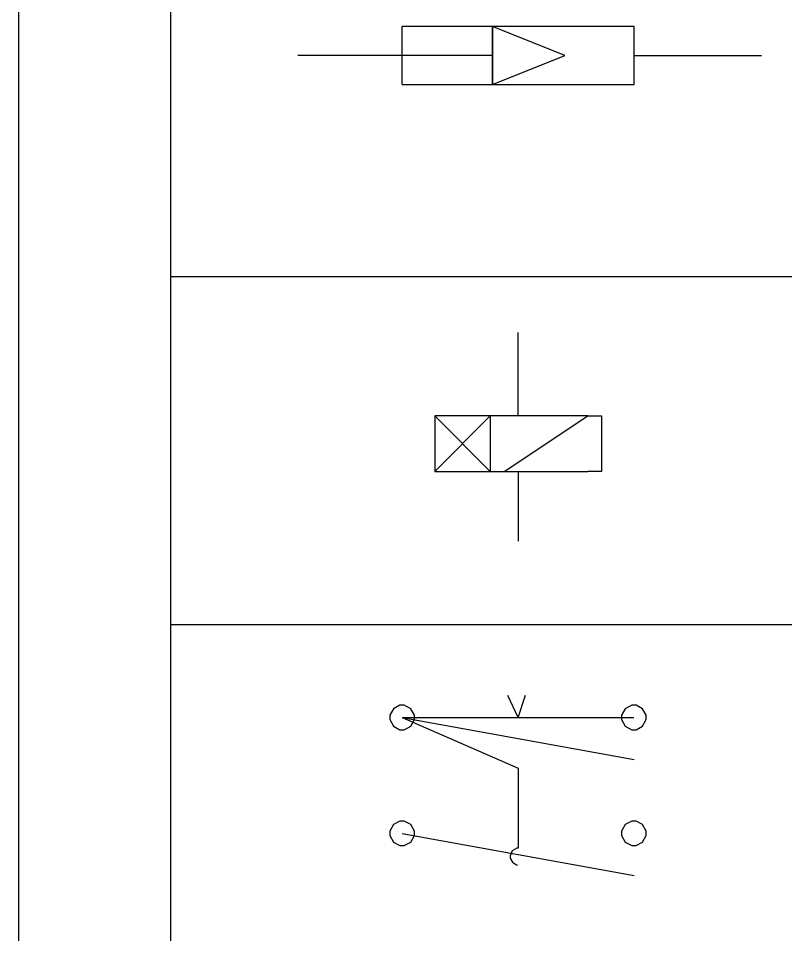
# Model space of a CAD drawing. Header units: millimetres. Extents: x 1974 to 2560, y 1429 to 1567.
# Drawn here: x 2478.451 to 2480.782, y 1527.845 to 1530.627 of the extents above; entities that cross this region are included whole.
import ezdxf

# ---------------------------------------------------------------- set-up
doc = ezdxf.new("R2010")
doc.units = ezdxf.units.MM
for name, color, linetype in [('MARGEM', 1, 'Continuous'), ('TEXTO', 4, 'Continuous'), ('TIMBRE', 7, 'Continuous')]:
    doc.layers.add(name, color=color, linetype=linetype)

msp = doc.modelspace()

# ---------------------------------------------------------------- linework, layer by layer
at = {"layer": 'MARGEM', "color": 7}
msp.add_lwpolyline([(2478.4513, 1512.6706), (2508.1513, 1512.6706), (2508.1513, 1533.6956), (2478.4513, 1533.6956)], close=True, dxfattribs=at)
at = {"layer": 'TEXTO', "color": 0}
for p, q in [((2479.6172, 1530.4263), (2479.6172, 1530.6023)), ((2480.3211, 1530.6023), (2479.6172, 1530.6023)), ((2480.1113, 1530.5143), (2479.8914, 1530.6023)), ((2479.8914, 1530.6023), (2479.8914, 1530.4263)), ((2480.1113, 1530.5143), (2479.8914, 1530.6023)), ((2479.8914, 1530.4263), (2479.8914, 1530.6023)), ((2480.3211, 1530.4263), (2480.3211, 1530.6023)), ((2479.8914, 1530.5143), (2479.3003, 1530.5143)), ((2479.8914, 1530.4263), (2480.1113, 1530.5143)), ((2479.8914, 1530.4263), (2480.1113, 1530.5143)), ((2480.1113, 1530.5143), (2480.1113, 1530.5143)), ((2480.3211, 1530.5143), (2480.7083, 1530.5143)), ((2479.6172, 1530.4263), (2480.3211, 1530.4263)), ((2507.7976, 1529.8424), (2478.9131, 1529.8424)), ((2479.9691, 1529.42), (2479.9691, 1529.6735)), ((2479.8846, 1529.42), (2479.7157, 1529.42)), ((2479.7157, 1529.42), (2479.8846, 1529.2511)), ((2479.7157, 1529.2511), (2479.8846, 1529.42)), ((2479.7157, 1529.42), (2479.7157, 1529.2511)), ((2479.8846, 1529.42), (2479.8846, 1529.2511)), ((2480.1803, 1529.42), (2479.8846, 1529.42)), ((2479.9269, 1529.2511), (2480.1803, 1529.42)), ((2480.1803, 1529.42), (2480.2225, 1529.42)), ((2480.2225, 1529.42), (2480.2225, 1529.2511)), ((2479.7157, 1529.2511), (2479.8846, 1529.2511)), ((2479.8846, 1529.2511), (2480.1803, 1529.2511)), ((2479.9691, 1529.2511), (2479.9691, 1529.0399)), ((2480.2225, 1529.2511), (2480.1803, 1529.2511)), ((2507.7976, 1528.7864), (2478.9131, 1528.7864)), ((2479.9689, 1528.5049), (2479.9379, 1528.5709)), ((2479.9689, 1528.5049), (2479.992, 1528.5723)), ((2479.6102, 1528.5422), (2479.5904, 1528.5313)), ((2479.6169, 1528.5422), (2479.6102, 1528.5422)), ((2479.6235, 1528.5422), (2479.6169, 1528.5422)), ((2479.6433, 1528.5313), (2479.6235, 1528.5422)), ((2480.3142, 1528.5422), (2480.2944, 1528.5313)), ((2480.3209, 1528.5422), (2480.3142, 1528.5422)), ((2480.3275, 1528.5422), (2480.3209, 1528.5422)), ((2480.3473, 1528.5313), (2480.3275, 1528.5422)), ((2479.5904, 1528.5313), (2479.5794, 1528.5115)), ((2479.5794, 1528.5115), (2479.5794, 1528.5049)), ((2479.6543, 1528.5115), (2479.6433, 1528.5313)), ((2479.6543, 1528.5049), (2479.6543, 1528.5115)), ((2480.2944, 1528.5313), (2480.2835, 1528.5115)), ((2480.2835, 1528.5115), (2480.2835, 1528.5049)), ((2480.3583, 1528.5115), (2480.3473, 1528.5313)), ((2480.3583, 1528.5049), (2480.3583, 1528.5115)), ((2479.5794, 1528.5049), (2479.5794, 1528.4982)), ((2479.5794, 1528.4982), (2479.5904, 1528.4785)), ((2479.5904, 1528.4785), (2479.6102, 1528.4674)), ((2479.6169, 1528.5049), (2479.9691, 1528.3511)), ((2479.6169, 1528.5049), (2480.3212, 1528.3768)), ((2479.6169, 1528.5049), (2480.3209, 1528.5049)), ((2479.6235, 1528.4674), (2479.6433, 1528.4785)), ((2479.6433, 1528.4785), (2479.6543, 1528.4982)), ((2479.6543, 1528.4982), (2479.6543, 1528.5049)), ((2479.6543, 1528.5049), (2479.6543, 1528.5049)), ((2480.2835, 1528.5049), (2480.2835, 1528.4982)), ((2480.2835, 1528.4982), (2480.2944, 1528.4785)), ((2480.2944, 1528.4785), (2480.3142, 1528.4674)), ((2480.3275, 1528.4674), (2480.3473, 1528.4785)), ((2480.3473, 1528.4785), (2480.3583, 1528.4982)), ((2480.3583, 1528.4982), (2480.3583, 1528.5049)), ((2480.3583, 1528.5049), (2480.3583, 1528.5049)), ((2479.6102, 1528.4674), (2479.6169, 1528.4674)), ((2479.6169, 1528.4674), (2479.6235, 1528.4674)), ((2480.3142, 1528.4674), (2480.3209, 1528.4674)), ((2480.3209, 1528.4674), (2480.3275, 1528.4674)), ((2479.9691, 1528.3511), (2479.9691, 1528.1081)), ((2479.5904, 1528.1793), (2479.5794, 1528.1595)), ((2479.6102, 1528.1902), (2479.5904, 1528.1793)), ((2479.6169, 1528.1902), (2479.6102, 1528.1902)), ((2479.6235, 1528.1902), (2479.6169, 1528.1902)), ((2479.6433, 1528.1793), (2479.6235, 1528.1902)), ((2479.6543, 1528.1595), (2479.6433, 1528.1793)), ((2480.2944, 1528.1793), (2480.2835, 1528.1595)), ((2480.3142, 1528.1902), (2480.2944, 1528.1793)), ((2480.3209, 1528.1902), (2480.3142, 1528.1902)), ((2480.3275, 1528.1902), (2480.3209, 1528.1902)), ((2480.3473, 1528.1793), (2480.3275, 1528.1902)), ((2480.3583, 1528.1595), (2480.3473, 1528.1793)), ((2479.5794, 1528.1595), (2479.5794, 1528.1528)), ((2479.5794, 1528.1528), (2479.5794, 1528.1462)), ((2479.5794, 1528.1462), (2479.5904, 1528.1264)), ((2479.6169, 1528.1528), (2480.3212, 1528.0247)), ((2479.6433, 1528.1264), (2479.6543, 1528.1462)), ((2479.6543, 1528.1528), (2479.6543, 1528.1595)), ((2479.6543, 1528.1462), (2479.6543, 1528.1528)), ((2479.6543, 1528.1528), (2479.6543, 1528.1528)), ((2480.2835, 1528.1595), (2480.2835, 1528.1528)), ((2480.2835, 1528.1528), (2480.2835, 1528.1462)), ((2480.2835, 1528.1462), (2480.2944, 1528.1264)), ((2480.3473, 1528.1264), (2480.3583, 1528.1462)), ((2480.3583, 1528.1528), (2480.3583, 1528.1595)), ((2480.3583, 1528.1462), (2480.3583, 1528.1528)), ((2480.3583, 1528.1528), (2480.3583, 1528.1528)), ((2479.5904, 1528.1264), (2479.6102, 1528.1155)), ((2479.6235, 1528.1155), (2479.6433, 1528.1264)), ((2480.2944, 1528.1264), (2480.3142, 1528.1155)), ((2480.3275, 1528.1155), (2480.3473, 1528.1264)), ((2479.6102, 1528.1155), (2479.6169, 1528.1155)), ((2479.6169, 1528.1155), (2479.6235, 1528.1155)), ((2479.9514, 1528.0996), (2479.9447, 1528.0846)), ((2479.9655, 1528.1079), (2479.9514, 1528.0996)), ((2479.9691, 1528.1081), (2479.9655, 1528.1079)), ((2480.3142, 1528.1155), (2480.3209, 1528.1155)), ((2480.3209, 1528.1155), (2480.3275, 1528.1155)), ((2479.9447, 1528.0846), (2479.9449, 1528.081)), ((2479.9449, 1528.081), (2479.945, 1528.078)), ((2479.945, 1528.078), (2479.9516, 1528.065)), ((2479.9516, 1528.065), (2479.9639, 1528.0574)), ((2479.9639, 1528.0574), (2479.967, 1528.057))]:
    msp.add_line(p, q, dxfattribs=at)
at = {"layer": 'TIMBRE', "color": 12}
msp.add_lwpolyline([(2478.9131, 1513.0586), (2507.7976, 1513.0586), (2507.7976, 1532.6956), (2478.9131, 1532.6956)], close=True, dxfattribs=at)

doc.saveas('drawing.dxf')
